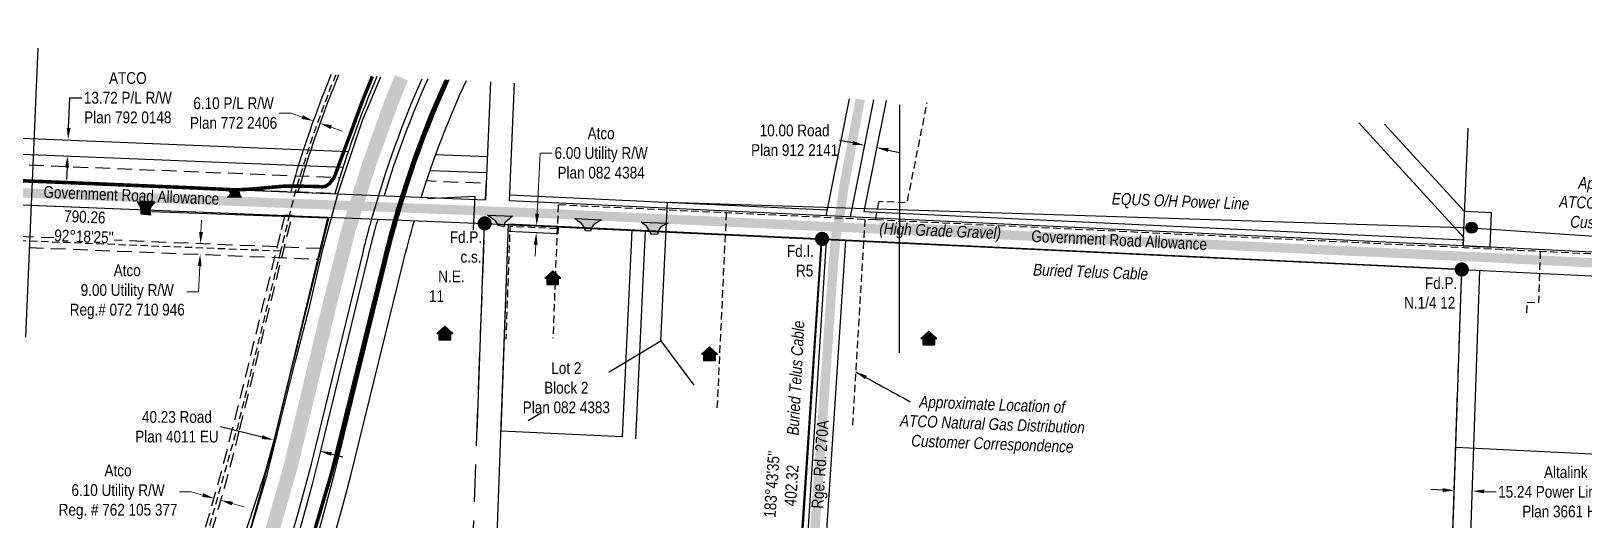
# Model space of a CAD drawing. Extents: x 309252 to 321570, y 5809412 to 5814891.
# Drawn here: x 311202 to 312518, y 5812652 to 5813067 of the extents above; entities that cross this region are included whole.
import ezdxf
from ezdxf.enums import TextEntityAlignment as Align

# ---------------------------------------------------------------- set-up
doc = ezdxf.new("R2010")
doc.units = 0
doc.header["$LTSCALE"] = 5
doc.header["$PDSIZE"] = 0.5
for name, pattern in [('DASHED2', [9.525, 6.35, -3.175]), ('foc-FLOWLINE', [3.75, 2.5, -1.25]), ('foc-QUARTERLINE', [33, 25, -3, 2, -3]), ('HIDDEN', [9.525, 6.35, -3.175]), ('UG_PIPE', [1.875, 1.25, -0.625])]:
    doc.linetypes.add(name, pattern=pattern)
doc.layers.get('Defpoints').update_dxf_attribs({"color": 9})
for name, color, linetype in [('AS-FENCE', 48, 'foc-FENCE'), ('AS-PIPE-UG', 44, 'UG_PIPE'), ('AS-PIPE-UG-T', 44, 'Continuous'), ('AS-POWER', 104, 'foc-POWER'), ('AS-POWER-EXISTING-PP', 72, 'Continuous'), ('AS-POWER-T', 104, 'Continuous'), ('AS-RESIDENCE', 14, 'Continuous'), ('AS-ROADS', 254, 'Continuous'), ('AS-TELEPHONE', 224, 'foc-TEL'), ('AS-TELEPHONE-T', 224, 'Continuous'), ('F-EZE', 190, 'foc-FLOWLINE'), ('F-RW', 190, 'Continuous'), ('L-BD', 7, 'Continuous'), ('L-MON', 1, 'Continuous'), ('L-QSEC', 8, 'foc-QUARTERLINE'), ('L-ROAD-T', 7, 'Continuous'), ('L-SEC', 7, 'Continuous'), ('L-TITLEDB', 4, 'Continuous'), ('L-TITLEDB-T', 4, 'Continuous')]:
    doc.layers.add(name, color=color, linetype=linetype)
for name, color, linetype, lineweight in [('F-EZE-T', 190, 'Continuous', 9), ('F-RW-T', 190, 'Continuous', 9), ('T-TEXT', 48, 'Continuous', 18)]:
    doc.layers.add(name, color=color, linetype=linetype, lineweight=lineweight)
doc.styles.add('175L', font='ARIALN.TTF', dxfattribs={"height": 20})
doc.styles.add('80CG', font='ARIALN.TTF', dxfattribs={"height": 10})
doc.styles.add('80L', font='ARIALN.TTF', dxfattribs={"height": 10})
doc.styles.add('80LS', font='ARIALNI.TTF', dxfattribs={"height": 10})
doc.styles.add('foc-LtypeFont', font='ARIALN.TTF', dxfattribs={"height": 7.35})
doc.linetypes.add('foc-FENCE', pattern='A,10,-1,["X",foc-LtypeFont,S=0.2,R=0,X=-0.625,Y=-0.75],-1.24', length=12.24)
doc.linetypes.add('foc-POWER', pattern='A,6,-1,["P",foc-LtypeFont,S=0.2,R=0,X=-0.625,Y=-0.75],-1.24,4', length=12.24)
doc.linetypes.add('foc-TEL', pattern='A,2,-1,["T",foc-LtypeFont,S=0.2,R=0,X=-0.425,Y=-0.75],-1.24,8', length=12.24)
doc.linetypes.add('foc-TEL-NOLINE', pattern='A,0,-2,["T",foc-LtypeFont,S=0.2,R=0,X=-0.425,Y=-0.75],-10.24', length=12.24)
doc.dimstyles.new('Compass 5 000', dxfattribs={"dimscale": 5, "dimtxt": 9, "dimasz": 2, "dimexe": 0.2, "dimexo": 0.0625, "dimgap": 0.5, "dimtad": 0, "dimtih": 1, "dimtoh": 1, "dimzin": 0, "dimdsep": 46, "dimtxsty": '80CG', "dimcen": 0.1, "dimse1": 1, "dimse2": 1, "dimclrd": 256, "dimclrt": 256, "dimaunit": 1, "dimadec": 4, "dimazin": 0, "dimtfac": 0.06, "dimtofl": 0, "dimtmove": 0, "dimatfit": 1, "dimfxl": 0.2, "dimtolj": 1, "dimtzin": 0, "dimlwd": -1, "dimarcsym": 0})

# ---------------------------------------------------------------- blocks, each defined once
blk = doc.blocks.new('fdia')
at = {"color": 255, "const_width": 1}
blk.add_lwpolyline([(-0.5, 0, 1), (0.5, 0, 1)], format="xyb", close=True, dxfattribs=at)
blk = doc.blocks.new('Fdiaa')
blk.add_blockref('fdia', (0, 0))
blk = doc.blocks.new('fdib')
at = {"color": 1, "const_width": 1.6}
blk.add_lwpolyline([(-0.4, 0, 1), (0.4, 0, 1)], format="xyb", close=True, dxfattribs=at)
at = {"color": 1}
blk.add_circle((0, 0), 0.8, dxfattribs=at)
blk = doc.blocks.new('Fdibb')
blk.add_blockref('fdib', (0, 0))
blk = doc.blocks.new('fdicc')
for name in ['Fdibb', 'Fdiaa']:
    blk.add_blockref(name, (0, 0))
blk = doc.blocks.new('FDI')
blk.add_blockref('fdicc', (0, 0))
blk = doc.blocks.new('*D395')
at = {"layer": 'Defpoints', "color": 0, "transparency": 16777216}
for p in [(311233.5, 5812975.1), (311300.4, 5812972.4), (311299.9, 5812958.7)]:
    blk.add_point(p, dxfattribs=at)
at = {"layer": 'F-RW', "transparency": 16777216}
for p, q in [((311233.9, 5812985.1), (311235, 5813010.6)), ((311235, 5813010.6), (311245, 5813010.6)), ((311232.6, 5812951.4), (311232.2, 5812941.4))]:
    blk.add_line(p, q, dxfattribs=at)
for points in [[(311232.3, 5812985.1), (311235.6, 5812985), (311233.5, 5812975.1)], [(311230.9, 5812951.5), (311234.3, 5812951.3), (311233, 5812961.4)]]:
    blk.add_solid(points, dxfattribs=at)
at = {"layer": 'F-RW', "transparency": 16777216, "insert": (311284.1, 5813010.6), "char_height": 10, "attachment_point": 5, "style": '80CG'}
blk.add_mtext('\\A1;ATCO\\P13.72 P/L R/W\\PPlan 792 0148', dxfattribs=at)
blk = doc.blocks.new('*D399')
at = {"layer": 'Defpoints', "color": 0, "transparency": 16777216}
for p in [(311407.6, 5812720.3), (311408, 5812722), (311447.2, 5812712.4)]:
    blk.add_point(p, dxfattribs=at)
at = {"layer": 'L-TITLEDB-T', "transparency": 16777216}
for p, q in [((311397.9, 5812722.7), (311362.6, 5812731.4)), ((311456.5, 5812708.4), (311466.2, 5812706))]:
    blk.add_line(p, q, dxfattribs=at)
for points in [[(311398.3, 5812724.3), (311397.5, 5812721.1), (311407.6, 5812720.3)], [(311456.9, 5812710), (311456.1, 5812706.8), (311446.8, 5812710.8)]]:
    blk.add_solid(points, dxfattribs=at)
at = {"layer": 'L-TITLEDB-T', "transparency": 16777216, "insert": (311325.7, 5812731.4), "char_height": 10, "attachment_point": 5, "style": '80CG'}
blk.add_mtext('\\A1;40.23 Road\\PPlan 4011 EU', dxfattribs=at)
blk = doc.blocks.new('*D401')
at = {"layer": 'Defpoints', "color": 0, "transparency": 16777216}
for p in [(311910.2, 5812980.3), (311920.7, 5812978.2), (311918.7, 5812968.3)]:
    blk.add_point(p, dxfattribs=at)
at = {"layer": 'L-TITLEDB-T', "transparency": 16777216}
for p, q in [((311898.4, 5812972.3), (311887.1, 5812974.5)), ((311928.5, 5812966.3), (311938.3, 5812964.3))]:
    blk.add_line(p, q, dxfattribs=at)
for points in [[(311898.7, 5812973.9), (311898.1, 5812970.7), (311908.2, 5812970.3)], [(311928.9, 5812967.9), (311928.2, 5812964.7), (311918.7, 5812968.3)]]:
    blk.add_solid(points, dxfattribs=at)
at = {"layer": 'L-TITLEDB-T', "transparency": 16777216, "insert": (311849.2, 5812974.5), "char_height": 10, "attachment_point": 5, "style": '80CG'}
blk.add_mtext('\\A1;10.00 Road\\PPlan 912 2141', dxfattribs=at)
blk = doc.blocks.new('*D409')
at = {"layer": 'Defpoints', "color": 0, "transparency": 16777216}
for p in [(312423.6, 5812676.9), (312407.3, 5812645.3), (312422.5, 5812644.8)]:
    blk.add_point(p, dxfattribs=at)
at = {"layer": 'F-RW', "transparency": 16777216}
for p, q in [((312398.4, 5812677.7), (312388.4, 5812678.1)), ((312433.6, 5812676.5), (312443.6, 5812676.2))]:
    blk.add_line(p, q, dxfattribs=at)
for points in [[(312398.4, 5812679.4), (312398.3, 5812676.1), (312408.4, 5812677.4)], [(312433.6, 5812678.2), (312433.5, 5812674.9), (312423.6, 5812676.9)]]:
    blk.add_solid(points, dxfattribs=at)
at = {"layer": 'F-RW', "transparency": 16777216, "insert": (312502.7, 5812676.2), "char_height": 10, "attachment_point": 5, "style": '80CG'}
blk.add_mtext('\\A1;Altalink\\P15.24 Power Line R/W\\PPlan 3661 HW', dxfattribs=at)
blk = doc.blocks.new('res_occ')
for points in [[(0.1, 0.89), (-1.26, -0.37), (1.46, -0.37)], [(-0.9, -1.43), (1.1, -1.43), (1.1, -0.37), (-0.9, -0.37)]]:
    blk.add_hatch(color=14).paths.add_polyline_path(points)
at = {"color": 14}
for points in [[(0.1, 0.89), (-1.26, -0.37), (1.46, -0.37)], [(-0.9, -1.43), (1.1, -1.43), (1.1, -0.37), (-0.9, -0.37)]]:
    blk.add_lwpolyline(points, close=True, dxfattribs=at)
blk = doc.blocks.new('POWERPOLE')
h = blk.add_hatch(color=255)
edge = h.paths.add_edge_path()
edge.add_arc((0, 0), 0.96, 0, 360)
at = {"linetype": 'Continuous'}
for p, q in [((0.68, -0.68), (-0.68, 0.68)), ((-0.68, -0.68), (0.68, 0.68))]:
    blk.add_line(p, q, dxfattribs=at)
blk.add_circle((0, 0), 0.96, dxfattribs=at)
blk = doc.blocks.new('*D511')
at = {"layer": 'Defpoints', "color": 0, "transparency": 16777216}
for p in [(311332.1, 5812887.3), (311331.7, 5812878.3), (311345.4, 5812877.7)]:
    blk.add_point(p, dxfattribs=at)
at = {"layer": 'F-EZE-T', "transparency": 16777216}
for p, q in [((311346.1, 5812896.7), (311346.5, 5812906.7)), ((311345, 5812867.7), (311344.1, 5812846)), ((311344.1, 5812846), (311334.1, 5812846))]:
    blk.add_line(p, q, dxfattribs=at)
for points in [[(311344.5, 5812896.8), (311347.8, 5812896.7), (311345.7, 5812886.7)], [(311343.3, 5812867.8), (311346.6, 5812867.7), (311345.4, 5812877.7)]]:
    blk.add_solid(points, dxfattribs=at)
at = {"layer": 'F-EZE-T', "transparency": 16777216, "insert": (311283.6, 5812846), "char_height": 10, "attachment_point": 5, "style": '80CG'}
blk.add_mtext('\\A1;Atco\\P9.00 Utility R/W\\PReg.# 072 710 946', dxfattribs=at)
blk = doc.blocks.new('*D516')
at = {"layer": 'Defpoints', "color": 0, "transparency": 16777216}
for p in [(311630.5, 5812902.2), (311632.9, 5812902.1), (311632.7, 5812895.9)]:
    blk.add_point(p, dxfattribs=at)
at = {"layer": 'F-EZE-T', "transparency": 16777216}
for p, q in [((311631, 5812912.2), (311633.4, 5812963.7)), ((311633.4, 5812963.7), (311643.4, 5812963.7)), ((311629.8, 5812886.1), (311629.3, 5812876.1))]:
    blk.add_line(p, q, dxfattribs=at)
for points in [[(311629.3, 5812912.3), (311632.7, 5812912.1), (311630.5, 5812902.2)], [(311628.1, 5812886.1), (311631.4, 5812886), (311630.2, 5812896.1)]]:
    blk.add_solid(points, dxfattribs=at)
at = {"layer": 'F-EZE-T', "transparency": 16777216, "insert": (311685.2, 5812963.7), "char_height": 10, "attachment_point": 5, "style": '80CG'}
blk.add_mtext('\\A1;Atco\\P6.00 Utility R/W\\PPlan 082 4384', dxfattribs=at)
blk = doc.blocks.new('*D547')
at = {"layer": 'Defpoints', "color": 0, "transparency": 16777216}
for p in [(311441.3, 5812991), (311439.2, 5812985.2), (311444.9, 5812983.2)]:
    blk.add_point(p, dxfattribs=at)
at = {"layer": 'F-RW-T', "transparency": 16777216}
for p, q in [((311422.4, 5812997.6), (311412.4, 5812997.6)), ((311431.8, 5812994.3), (311422.4, 5812997.6)), ((311456.4, 5812985.7), (311465.8, 5812982.4))]:
    blk.add_line(p, q, dxfattribs=at)
for points in [[(311432.4, 5812995.8), (311431.3, 5812992.7), (311441.3, 5812991)], [(311456.9, 5812987.3), (311455.8, 5812984.1), (311446.9, 5812989)]]:
    blk.add_solid(points, dxfattribs=at)
at = {"layer": 'F-RW-T', "transparency": 16777216, "insert": (311373.7, 5812997.6), "char_height": 10, "attachment_point": 5, "style": '80CG'}
blk.add_mtext('\\A1;6.10 P/L R/W\\PPlan 772 2406', dxfattribs=at)
blk = doc.blocks.new('*D871')
at = {"layer": 'Defpoints', "color": 0, "transparency": 16777216}
for p in [(311357, 5812670.1), (311357.2, 5812670.7), (311362.9, 5812668.4)]:
    blk.add_point(p, dxfattribs=at)
at = {"layer": 'F-EZE-T', "transparency": 16777216}
for p, q in [((311337.9, 5812676.2), (311327.9, 5812676.2)), ((311347.6, 5812673.5), (311337.9, 5812676.2)), ((311372.6, 5812666.3), (311382.3, 5812663.6))]:
    blk.add_line(p, q, dxfattribs=at)
for points in [[(311348, 5812675.1), (311347.1, 5812671.9), (311357.2, 5812670.7)], [(311373.1, 5812667.9), (311372.2, 5812664.7), (311363, 5812669.1)]]:
    blk.add_solid(points, dxfattribs=at)
at = {"layer": 'F-EZE-T', "transparency": 16777216, "insert": (311275.8, 5812676.2), "char_height": 10, "attachment_point": 5, "style": '80CG'}
blk.add_mtext('\\A1;Atco\\P6.10 Utility R/W\\PReg. # 762 105 377', dxfattribs=at)

msp = doc.modelspace()

# ---------------------------------------------------------------- hatches: boundary and pattern name
at = {"layer": 'AS-ROADS'}
h = msp.add_hatch(color=256, dxfattribs=at)
h.dxf.hatch_style = 1
h.paths.add_polyline_path([(311368.156, 5812926.122), (311370.691, 5812928.268), (311371.114, 5812930.31), (311370.093, 5812931.682), (311369.318, 5812932.703), (311379.072, 5812932.492), (311378.298, 5812931.401), (311378.474, 5812929.993), (311378.72, 5812928.726), (311379.389, 5812927.283), (311380.481, 5812926.192)])
h = msp.add_hatch(color=256, dxfattribs=at)
h.dxf.hatch_style = 1
h.paths.add_polyline_path([(311295.474, 5812911.771), (311295.509, 5812915.453), (311294.411, 5812919.277), (311292.32, 5812922.5), (311306.988, 5812922.252), (311303.41, 5812917.719), (311302.737, 5812915.099), (311303.056, 5812912.337), (311303.374, 5812911.098)])
h = msp.add_hatch(color=256, dxfattribs=at)
h.dxf.hatch_style = 1
h.paths.add_polyline_path([(311598.358, 5812902.173), (311596.055, 5812905.596), (311593.279, 5812907.898), (311588.91, 5812911.143), (311610.227, 5812910.258), (311603.613, 5812904.416), (311603.141, 5812902.527), (311602.786, 5812901.111)])
h = msp.add_hatch(color=256, dxfattribs=at)
h.dxf.hatch_style = 1
h.paths.add_polyline_path([(311671.974, 5812897.726), (311670.434, 5812901.04), (311668.894, 5812903.527), (311665.281, 5812906.25), (311663.031, 5812908.262), (311685.597, 5812907.078), (311678.963, 5812903.112), (311678.016, 5812901.573), (311676.831, 5812899.324), (311676.298, 5812897.43)])
h = msp.add_hatch(color=256, dxfattribs=at)
h.dxf.hatch_style = 1
h.paths.add_polyline_path([(311727.871, 5812894.665), (311725.554, 5812898.584), (311723.593, 5812901.552), (311720.563, 5812903.868), (311719.078, 5812904.937), (311741.951, 5812904.224), (311737.317, 5812902.027), (311735.297, 5812900.246), (311733.634, 5812897.396), (311733.158, 5812895.021)])

# ---------------------------------------------------------------- linework, layer by layer
at = {"layer": 'AS-FENCE', "flags": 128}
for points in [[(310752.359, 5812130.285), (311135.464, 5812113.09), (311208.664, 5812240.142), (311240.556, 5812296.61), (311281.167, 5812373.995), (311338.568, 5812504.233), (311400.576, 5812692.245), (311408.659, 5812721.936), (311453.704, 5812908.595), (311304.144, 5812913.809)], [(311810.072, 5812223.546), (311834.3, 5812329.194), (311871.845, 5812890.654)]]:
    msp.add_lwpolyline(points, dxfattribs=at)
at = {"layer": 'AS-PIPE-UG', "flags": 128}
for points in [[(311460.428, 5813030.159), (311456.158, 5813020.085), (311440.218, 5812976.739), (311426.4, 5812932.671)], [(311920.259, 5812919.924), (311920.84, 5812922.827), (311944.595, 5812921.704), (311961.517, 5813006.63)], [(311426.4, 5812932.671), (311426.364, 5812932.525), (311426.158, 5812931.7), (311425.99, 5812931.021), (311425.797, 5812930.244), (311421.241, 5812911.907), (311421.234, 5812911.878)], [(311421.234, 5812911.878), (311413.536, 5812880.451)], [(311648.742, 5812919.691), (311647.952, 5812899.509), (311644.318, 5812806.627)], [(311917.687, 5812906.961), (311908.717, 5812907.386), (311791.218, 5812912.947), (311648.742, 5812919.691), (311647.743, 5812919.738)], [(311791.218, 5812912.947), (311783.291, 5812745.488)], [(311917.687, 5812906.961), (311920.259, 5812919.924)], [(311413.536, 5812880.451), (311185.924, 5812889.509), (310964.13, 5812898.336), (310962.594, 5812898.397)], [(311647.952, 5812899.509), (311607.911, 5812901.4), (311604.439, 5812805.726)], [(311908.717, 5812907.386), (311898.158, 5812732.598)], [(313226.167, 5812843.514), (312481.068, 5812880.175), (312416.444, 5812883.354), (312334.65, 5812887.226), (311917.687, 5812906.961)], [(311413.536, 5812880.451), (311376.625, 5812729.776), (311345.175, 5812618.226), (311306.009, 5812509.145), (311259.321, 5812403.067), (311205.338, 5812300.508), (311132.355, 5812174.351), (311126.869, 5812165.679), (311118.922, 5812151.757), (311110.901, 5812137.638), (311104.17, 5812125.711), (311099.969, 5812118.011), (311097.549, 5812113.907), (311092.079, 5812104.455), (311082.472, 5812087.508), (311078.046, 5812079.735), (311043.849, 5812017.911)], [(312481.068, 5812880.175), (312479.58, 5812836.579), (312469.784, 5812837.042), (312469.484, 5812828.241)]]:
    msp.add_lwpolyline(points, dxfattribs=at)
at = {"layer": 'AS-POWER', "flags": 128}
for points in [[(311197.578, 5812807.366), (311208.171, 5813052.84)], [(311081.856, 5812016.327), (311083.786, 5812019.727), (311108.232, 5812062.812), (311132.669, 5812105.88), (311157.121, 5812148.973), (311181.568, 5812192.058), (311206.019, 5812235.152), (311230.541, 5812278.194), (311254.531, 5812321.523), (311277.305, 5812365.515), (311298.765, 5812410.162), (311318.891, 5812455.427), (311339.894, 5812501.055), (311356.635, 5812547.074), (311372.917, 5812594.572), (311387.447, 5812641.761), (311401.892, 5812689.663), (311413.758, 5812737.547), (311426.013, 5812786.215), (311437.943, 5812833.06), (311449.487, 5812881.826), (311462.532, 5812930.831), (311478.071, 5812977.077), (311483.389, 5812992.286), (311498.596, 5813028.385)], [(311938.068, 5812794.297), (311938.343, 5813004.51)], [(310971.52, 5812949.031), (311462.098, 5812929.199)], [(311574.687, 5812857.018), (311578.563, 5812926.964), (311537.923, 5812924.967)], [(311735.934, 5812804.363), (311741.498, 5812921.932), (312422.863, 5812900.395), (313179.575, 5812848.645), (313213.814, 5812848.05)], [(311606.598, 5812903.128), (311872.472, 5812890.885)], [(311623.401, 5812736.749), (311735.934, 5812804.363), (311763.632, 5812766.769)]]:
    msp.add_lwpolyline(points, dxfattribs=at)
at = {"layer": 'AS-ROADS', "flags": 128}
for points, const_width in [([(311516.078, 5813027.572), (311507.957, 5813008.07), (311488.258, 5812953.276), (311471.123, 5812898.43), (311454.01, 5812830.59), (311422.041, 5812697.587), (311403.487, 5812633.028), (311391.508, 5812590.842), (311371.794, 5812536.815), (311340.384, 5812452.023), (311297.281, 5812362.962), (311253.644, 5812284.861), (311237.389, 5812253.678), (311164.127, 5812125.792), (311101.831, 5812015.493)], 11.999), ([(311123.596, 5812942.952), (311219.218, 5812939.215), (311337.942, 5812934.235), (311375.838, 5812932.459), (311387.982, 5812933.055), (311409, 5812934.96), (311417.593, 5812935.7), (311437.761, 5812935.484), (311445.106, 5812935.339), (311448.625, 5812935.073), (311451.854, 5812935.531), (311454.974, 5812937.885), (311459.001, 5812942.99), (311472.856, 5812980.53), (311482.699, 5813007.342), (311491.294, 5813028.724)], 3), ([(311904.729, 5813009.316), (311890.859, 5812934.497), (311887.305, 5812909.266), (311884.362, 5812893.87), (311882.279, 5812874.027), (311863.32, 5812600.188), (311846.999, 5812349.746), (311843.149, 5812330.406)], 7.999), ([(314159.126, 5812812.366), (313252.142, 5812834.043), (312417.329, 5812876.021), (311622.272, 5812913.197), (310782.186, 5812945.958), (310162.254, 5812973.701)], 7.999)]:
    msp.add_lwpolyline(points, dxfattribs=dict(at, const_width=const_width))
for points in [[(311368.156, 5812926.122), (311370.691, 5812928.268), (311371.114, 5812930.31), (311370.093, 5812931.682), (311369.318, 5812932.703), (311379.072, 5812932.492), (311378.298, 5812931.401), (311378.474, 5812929.993), (311378.72, 5812928.726), (311379.389, 5812927.283), (311380.481, 5812926.192)], [(311295.474, 5812911.771), (311295.509, 5812915.453), (311294.411, 5812919.277), (311292.32, 5812922.5), (311306.988, 5812922.252), (311303.41, 5812917.719), (311302.737, 5812915.099), (311303.056, 5812912.337), (311303.374, 5812911.098)], [(311598.358, 5812902.173), (311596.055, 5812905.596), (311593.279, 5812907.898), (311588.91, 5812911.143), (311610.227, 5812910.258), (311603.613, 5812904.416), (311603.141, 5812902.527), (311602.786, 5812901.111)], [(311671.974, 5812897.726), (311670.434, 5812901.04), (311668.894, 5812903.527), (311665.281, 5812906.25), (311663.031, 5812908.262), (311685.597, 5812907.078), (311678.963, 5812903.112), (311678.016, 5812901.573), (311676.831, 5812899.324), (311676.298, 5812897.43)], [(311727.871, 5812894.665), (311725.554, 5812898.584), (311723.593, 5812901.552), (311720.563, 5812903.868), (311719.078, 5812904.937), (311741.951, 5812904.224), (311737.317, 5812902.027), (311735.297, 5812900.246), (311733.634, 5812897.396), (311733.158, 5812895.021)]]:
    msp.add_lwpolyline(points, close=True, dxfattribs=at)
at = {"layer": 'AS-TELEPHONE', "flags": 128}
msp.add_lwpolyline([(311120.995, 5812016.971), (311151.442, 5812070.216), (311159.304, 5812083.602), (311167.548, 5812096.998), (311174.687, 5812109.33), (311178.418, 5812116.227), (311185.429, 5812128.667), (311191.706, 5812140.106), (311202.414, 5812158.483), (311238.967, 5812222.453), (311264.383, 5812266.916, 0.07084494), (311443.296, 5812714.582), (311483.411, 5812879.392, -0.00628211), (311489.032, 5812901.282, -0.0047094), (311491.497, 5812910.079, -0.03524898), (311533.432, 5813026.765, -0.03524898)], format="xyb", dxfattribs=at)
at = {"layer": 'AS-TELEPHONE', "linetype": 'foc-TEL-NOLINE', "flags": 128}
msp.add_lwpolyline([(310837.758, 5812934.214), (311586.502, 5812904.053), (312414.757, 5812864.957), (313231.724, 5812824.754), (313395.797, 5812820.755), (314158.736, 5812802.151)], dxfattribs=at)
at = {"layer": 'AS-TELEPHONE', "flags": 128}
for points in [[(311580.097, 5812726.581), (311586.502, 5812904.053)], [(311630.603, 5811183.393), (311629.885, 5811273.561), (311626.886, 5811426.821), (311720.681, 5811819.467), (311749.113, 5811943.122), (311771.291, 5812039.421), (311774.223, 5812049.905), (311777.374, 5812063.341), (311780.358, 5812075.889), (311784.984, 5812096.2), (311787.985, 5812107.274), (311791.192, 5812119.478), (311794.466, 5812135.511), (311841.604, 5812340.194), (311876.216, 5812889.647)], [(311714.493, 5812721.139), (311722.823, 5812897.618)]]:
    msp.add_lwpolyline(points, dxfattribs=at)
at = {"layer": 'F-EZE'}
for p, q in [((311417.182, 5812910.874), (311413.25, 5812895.097)), ((311423.406, 5812910.623), (311417.182, 5812910.874)), ((311419.172, 5812893.635), (311423.406, 5812910.623)), ((311413.25, 5812895.097), (311372.947, 5812730.385)), ((311378.871, 5812728.935), (311419.172, 5812893.635))]:
    msp.add_line(p, q, dxfattribs=at)
at = {"layer": 'F-EZE', "flags": 128}
msp.add_lwpolyline([(310782.868, 5812956.511), (310783.486, 5812970.471), (311463.656, 5812942.973), (311459.614, 5812929.291)], close=True, dxfattribs=at)
msp.add_lwpolyline([(311587.312, 5812924.155), (311587.88, 5812937.863), (311537.068, 5812940.004), (311532.555, 5812926.462)], dxfattribs=at)
at = {"layer": 'F-EZE'}
msp.add_lwpolyline([(311447.852, 5812882.619), (310975.72, 5812901.637), (310975.362, 5812892.645), (311445.67, 5812873.7)], close=True, dxfattribs=at)
for radius in [1651.169, 1657.269]:
    msp.add_arc((309769.093, 5813122.831), radius, 330.212194, 346.250484, dxfattribs=at)
at = {"layer": 'F-RW'}
for p, q in [((310784.48, 5812993.113), (311470.95, 5812965.163)), ((310783.876, 5812979.407), (311466.466, 5812951.616)), ((312355.712, 5811151.204), (312414.564, 5812864.898)), ((312370.943, 5811150.727), (312429.794, 5812864.375))]:
    msp.add_line(p, q, dxfattribs=at)
at = {"layer": 'F-RW', "flags": 128}
for points in [[(312327.404, 5812989.329), (312416.032, 5812892.44), (312415.625, 5812885.055), (312438.544, 5812883.927), (312439.797, 5812913.015), (312416.961, 5812914), (312348.988, 5812988.309)], [(311544.922, 5812962.557), (311589.062, 5812960.784)], [(311540.076, 5812949.031), (311588.262, 5812947.09)]]:
    msp.add_lwpolyline(points, dxfattribs=at)
msp.add_lwpolyline([(311606.607, 5812903.323), (311648.735, 5812901.19), (311648.452, 5812895.198), (311606.555, 5812897.172)], close=True, dxfattribs=at)
at = {"layer": 'F-RW'}
for centre, radius, start, end in [((312341.421, 5812669.43), 955.841, 157.815313, 161.855683), ((312338.695, 5812670.518), 946.896, 157.684971, 161.762335), ((311993.93, 5812779.463), 591.375, 161.501957, 165.164767), ((312505.127, 5812620.652), 1120.584, 162.003943, 163.937672)]:
    msp.add_arc(centre, radius, start, end, dxfattribs=at)
at = {"layer": 'L-QSEC'}
msp.add_line((312355.712, 5811151.204), (312414.564, 5812864.898), dxfattribs=at)
at = {"layer": 'L-QSEC', "flags": 128}
msp.add_lwpolyline([(312415.625, 5812885.055), (312419.981, 5812984.952)], dxfattribs=at)
at = {"layer": 'L-SEC', "flags": 128}
for points in [[(311591.451, 5813024.067), (311587.312, 5812924.155)], [(311607.6, 5812923.263), (311611.713, 5813023.125)], [(310150.49, 5812961.898), (311586.502, 5812904.053)], [(310782.868, 5812956.511), (311587.312, 5812924.155)], [(312415.625, 5812885.055), (311607.6, 5812923.263)], [(311577.311, 5812095.95), (311606.607, 5812903.323)], [(312414.757, 5812864.957), (311606.607, 5812903.323)], [(313232.491, 5812844.856), (312415.625, 5812885.055)], [(312414.757, 5812864.957), (313231.724, 5812824.754)]]:
    msp.add_lwpolyline(points, dxfattribs=at)
at = {"layer": 'L-SEC', "linetype": 'DASHED2', "flags": 128}
msp.add_lwpolyline([(311557.206, 5812096.68), (311586.502, 5812904.053)], dxfattribs=at)
at = {"layer": 'L-TITLEDB'}
msp.add_line((311586.502, 5812904.053), (311606.598, 5812903.128), dxfattribs=at)
at = {"layer": 'L-TITLEDB', "flags": 128}
for points in [[(311875.808, 5812910.578), (311895.568, 5813009.749)], [(311915.887, 5813008.788), (311896.127, 5812909.615)], [(311926.701, 5813008.277), (311907.932, 5812914.08), (312415.901, 5812890.065)], [(311607.805, 5812928.259), (311876.796, 5812915.53)], [(311746.737, 5811949.348), (311835.814, 5812341.527), (311846.328, 5812489.454), (311872.472, 5812890.885)], [(312409.609, 5812714.174), (313226.027, 5812673.997)]]:
    msp.add_lwpolyline(points, dxfattribs=at)
for points in [[(311454.478, 5812909.272), (311448.76, 5812886.328), (311408.475, 5812721.691, -0.0700947), (311233.839, 5812284.377, 62.34109367)], [(311495.905, 5812907.702, 0.00477497), (311493.403, 5812898.784, 0.00628211), (311487.783, 5812876.894), (311447.668, 5812712.084, -0.07084494), (311268.755, 5812264.418), (311243.339, 5812219.955), (311243.148, 5812219.62)], [(311269.329, 5812204.642), (311269.525, 5812204.985), (311294.941, 5812249.449, 0.06986357), (311476.771, 5812704.985), (311517.195, 5812869.771, -0.01060376), (311527.022, 5812906.449)], [(311766.355, 5811944.892), (311855.773, 5812338.569), (311866.396, 5812488.028, 0.00148028), (311866.404, 5812488.147), (311892.548, 5812889.578)]]:
    msp.add_lwpolyline(points, format="xyb", dxfattribs=at)
msp.add_lwpolyline([(311711.316, 5812898.231), (311703.033, 5812722.96), (311600.412, 5812727.806), (311606.607, 5812903.323)], close=True, dxfattribs=at)
at = {"layer": 'L-TITLEDB'}
for centre, radius, start, end in [((312340.076, 5812669.991), 917.882, 157.006136, 163.58076), ((312340.316, 5812670.113), 877.723, 156.040931, 162.931258), ((312344.606, 5812668.42), 852.064, 155.258576, 162.371566)]:
    msp.add_arc(centre, radius, start, end, dxfattribs=at)

# ---------------------------------------------------------------- block references
at = {"layer": 'AS-POWER-EXISTING-PP', "xscale": 4.999542700000036, "yscale": 4.999542700000036, "zscale": 4.999542700000036}
msp.add_blockref('POWERPOLE', (312422.863, 5812900.395), dxfattribs=at)
at = {"layer": 'AS-RESIDENCE', "xscale": 5.000000000000016, "yscale": 5.000000000000016, "zscale": 5.000000000000016}
for p in [(311643.686, 5812859.337), (311552.25, 5812812.504), (311962.388, 5812808.069), (311776.549, 5812794.797)]:
    msp.add_blockref('res_occ', p, dxfattribs=at)

# ---------------------------------------------------------------- texts
at = {"layer": 'AS-PIPE-UG-T', "char_height": 9.99909, "attachment_point": 1, "rotation": 357.835366, "style": '175L'}
for insert in [(312497.87, 5812944.21), (311939.366, 5812758.397)]:
    msp.add_mtext_dynamic_manual_height_columns('\\pi15.704;{\\fArial Narrow|b0|i1|c0|p34;Approximate Location of\\P\\pi0.057149;ATCO Natural Gas Distribution\\P\\pi10.121;Customer Correspondence}', width=156.43697, gutter_width=100, heights=[0], dxfattribs=dict(at, insert=insert))
at = {"layer": 'AS-POWER-T', "insert": (312117.91, 5812930.112), "char_height": 9.99909, "attachment_point": 1, "rotation": 357.796093, "style": '175L'}
msp.add_mtext_dynamic_manual_height_columns('\\pi0.32623;{\\fArial Narrow|b0|i1|c0|p34;EQUS O/H Power Line}', width=116.31037, gutter_width=100, heights=[0], dxfattribs=at)
at = {"layer": 'AS-TELEPHONE-T', "char_height": 9.99909, "attachment_point": 1, "style": '175L'}
for insert, rotation in [((312051.22, 5812869.85), 357.797419), ((311842.576, 5812724.112), 87.10861)]:
    msp.add_mtext_dynamic_manual_height_columns('\\pi0.29895;{\\fArial Narrow|b0|i1|c0|p34;Buried Telus Cable}', width=97.22617, gutter_width=100, heights=[0], dxfattribs=dict(at, insert=insert, rotation=rotation))
at = {"layer": 'L-BD', "insert": (311824.847, 5812682.996), "char_height": 9.99909, "width": 44.41473, "attachment_point": 2, "rotation": 86.27376, "style": '80L'}
msp.add_mtext("183°43'35'' 402.32", dxfattribs=at)
at = {"layer": 'L-ROAD-T', "style": '80L'}
for rotation, p in [(357.693267, (311287.051, 5812927.848)), (357.29253, (312124.236, 5812889.832))]:
    msp.add_text('Government Road Allowance', height=9.99909, rotation=rotation, dxfattribs=at).set_placement(p, align=Align.MIDDLE_CENTER)
at = {"layer": 'L-TITLEDB-T', "insert": (311863.288, 5812661.929), "char_height": 9.99909, "attachment_point": 1, "rotation": 86.27376, "style": '80L'}
msp.add_mtext_dynamic_manual_height_columns('\\pi0.48993;Rge. Rd. 270A', width=75.26365, gutter_width=50, heights=[0], dxfattribs=at)
at = {"layer": 'T-TEXT', "insert": (311972.753, 5812902.856), "char_height": 9.99909, "width": 103.57243, "attachment_point": 2, "rotation": 357.693267, "style": '80LS', "bg_fill": 1, "box_fill_scale": 1, "bg_fill_color": 254, "bg_fill_transparency": 0}
msp.add_mtext('(High Grade Gravel)', dxfattribs=at)

# ---------------------------------------------------------------- dimensions: what is measured, and where the dimension line sits
at = {"layer": 'F-EZE-T'}
dim = msp.add_linear_dim(base=(311630.527, 5812902.188), p1=(311632.651, 5812895.942), p2=(311632.942, 5812902.073), angle=87.281955, text='Atco\\P6.00 Utility R/W\\PPlan 082 4384', dimstyle='Compass 5 000', dxfattribs=at)
dim.commit()
dim.dimension.update_dxf_attribs({"geometry": '*D516', "text_midpoint": (311685.16, 5812963.71), "dimtype": 161})
dim = msp.add_aligned_dim(p1=(311362.853, 5812668.44), p2=(311356.987, 5812670.113), distance=-0.659, text='Atco\\P6.10 Utility R/W\\PReg. # 762 105 377', dimstyle='Compass 5 000', dxfattribs=at)
dim.commit()
dim.dimension.update_dxf_attribs({"geometry": '*D871', "text_midpoint": (311275.823, 5812676.23)})
at = {"layer": 'F-RW'}
for base, p1, p2, angle, text, picture, middle in [((311233.546, 5812975.079), (311299.893, 5812958.709), (311300.441, 5812972.401), 87.707655, 'ATCO\\P13.72 P/L R/W\\PPlan 792 0148', '*D395', (311284.054, 5813010.602)), ((312423.584, 5812676.875), (312407.258, 5812645.298), (312422.489, 5812644.778), 358.044927, 'Altalink\\P15.24 Power Line R/W\\PPlan 3661 HW', '*D409', (312502.713, 5812676.193))]:
    dim = msp.add_linear_dim(base=base, p1=p1, p2=p2, angle=angle, text=text, dimstyle='Compass 5 000', dxfattribs=at)
    dim.commit()
    dim.dimension.update_dxf_attribs({"geometry": picture, "text_midpoint": middle, "dimtype": 161})
at = {"layer": 'F-RW-T'}
dim = msp.add_aligned_dim(p1=(311444.91, 5812983.185), p2=(311439.235, 5812985.171), distance=-6.142, text='6.10 P/L R/W\\PPlan 772 2406', dimstyle='Compass 5 000', dxfattribs=at)
dim.commit()
dim.dimension.update_dxf_attribs({"geometry": '*D547', "text_midpoint": (311373.652, 5812997.575)})
at = {"layer": 'L-TITLEDB-T'}
for base, p1, p2, angle, text, picture, middle in [((311918.726, 5812968.252), (311910.202, 5812980.258), (311920.701, 5812978.166), 348.731313, '10.00 Road\\PPlan 912 2141', '*D401', (311849.193, 5812974.545)), ((311407.609, 5812720.347), (311447.211, 5812712.411), (311408.014, 5812722.002), 166.250385, '40.23 Road\\PPlan 4011 EU', '*D399', (311325.68, 5812731.357))]:
    dim = msp.add_linear_dim(base=base, p1=p1, p2=p2, angle=angle, text=text, dimstyle='Compass 5 000', dxfattribs=at)
    dim.commit()
    dim.dimension.update_dxf_attribs({"geometry": picture, "text_midpoint": middle, "dimtype": 161})

# ---------------------------------------------------------------- leaders
at = {"layer": 'AS-PIPE-UG-T', "path_type": 1}
msp.add_leader([(311900.914, 5812778.07), (311947.099, 5812752.756)], dimstyle='Compass 5 000', override={"dimgap": 0.5, "dimtad": 0}, dxfattribs=at)

# ---------------------------------------------------------------- next in the draw order: texts
at = {"layer": 'L-BD', "insert": (311247.854, 5812914.581), "char_height": 9.99909, "width": 50.76797, "attachment_point": 2, "rotation": 357.6933, "style": '80L', "bg_fill": 3, "box_fill_scale": 1, "bg_fill_color": 256, "bg_fill_transparency": 0}
msp.add_mtext("790.26 92°18'25''", dxfattribs=at)
at = {"layer": 'L-MON', "char_height": 9.99909, "attachment_point": 1, "style": '80L', "bg_fill": 3, "box_fill_scale": 1.1, "bg_fill_color": 256, "bg_fill_transparency": 0}
for s, width, insert in [('\\pi1.0617;Fd.I.\\P\\pi8.7622;R5', 22.04205, (311841.619, 5812885.606)), ('\\pi17.626;Fd.P.\\P\\pi0;N.1/4 12', 43.06044, (312365.72, 5812858.361))]:
    msp.add_mtext_dynamic_manual_height_columns(s, width=width, gutter_width=50, heights=[0], dxfattribs=dict(at, insert=insert))
at = {"layer": 'L-TITLEDB-T', "insert": (311618.273, 5812786.267), "char_height": 9.99909, "attachment_point": 1, "style": '80L', "bg_fill": 3, "box_fill_scale": 1, "bg_fill_color": 256, "bg_fill_transparency": 0}
msp.add_mtext_dynamic_manual_height_columns('\\pi24.693;Lot 2\\P\\pi18.664;Block 2\\P\\pi0.48993;Plan 082 4383', width=73.44253, gutter_width=50, heights=[0], dxfattribs=at)

# ---------------------------------------------------------------- next in the draw order: linework, layer by layer
msp.add_lwpolyline([(311140.611, 5812013.876), (311182.705, 5812087.482), (311254.676, 5812213.468), (311280.094, 5812257.935, 0.06986357), (311460.218, 5812709.195), (311500.642, 5812873.985, -0.01655837), (311516.774, 5812931.476, -0.02890256), (311552.926, 5813025.859, -0.02890256)], format="xyb")
at = {"linetype": 'HIDDEN', "const_width": 3, "flags": 128}
msp.add_lwpolyline([(311142.299, 5812013.806), (311184.007, 5812086.738), (311255.979, 5812212.724), (311281.396, 5812257.191, 0.06986357), (311461.674, 5812708.838), (311502.099, 5812873.628, -0.0165581), (311518.203, 5812931.022, -0.02907247), (311554.537, 5813025.784, -0.02907247)], format="xyb", dxfattribs=at)
at = {"flags": 128}
msp.add_lwpolyline([(311556.149, 5813025.709, 0.02924301), (311519.633, 5812930.569, 0.01655782), (311503.556, 5812873.27), (311463.131, 5812708.481, -0.06986357), (311282.698, 5812256.446), (311257.281, 5812211.98), (311185.309, 5812085.993), (311143.986, 5812013.736), (311141.093, 5812013.856)], format="xyb", dxfattribs=at)

# ---------------------------------------------------------------- next in the draw order: block references
at = {"layer": 'L-MON', "xscale": 4.999542700000003, "yscale": 4.999542700000003, "zscale": 4.999542700000003}
for p in [(311872.472, 5812890.885), (312414.564, 5812864.898)]:
    msp.add_blockref('FDI', p, dxfattribs=at)

# ---------------------------------------------------------------- next in the draw order: dimensions: what is measured, and where the dimension line sits
at = {"layer": 'F-EZE-T'}
dim = msp.add_linear_dim(base=(311345.37, 5812877.74), p1=(311332.06, 5812887.283), p2=(311331.697, 5812878.291), angle=267.693267, text='Atco\\P9.00 Utility R/W\\PReg.# 072 710 946', dimstyle='Compass 5 000', dxfattribs=at)
dim.commit()
dim.dimension.update_dxf_attribs({"geometry": '*D511', "text_midpoint": (311283.573, 5812845.991), "dimtype": 161})

# ---------------------------------------------------------------- next in the draw order: texts
at = {"layer": 'L-MON', "insert": (311539.349, 5812897.376), "char_height": 9.99909, "attachment_point": 1, "style": '80L', "bg_fill": 3, "box_fill_scale": 1.1, "bg_fill_color": 256, "bg_fill_transparency": 0}
msp.add_mtext_dynamic_manual_height_columns('\\pi17.626;Fd.P.\\P\\pi26.657;c.s.\\P\\pi7.8317;N.E. 11', width=43.06044, gutter_width=50, heights=[0], dxfattribs=at)

# ---------------------------------------------------------------- next in the draw order: block references
at = {"layer": 'L-MON', "xscale": 4.999542700000003, "yscale": 4.999542700000003, "zscale": 4.999542700000003}
msp.add_blockref('FDI', (311586.502, 5812904.053), dxfattribs=at)

doc.saveas('drawing.dxf')
